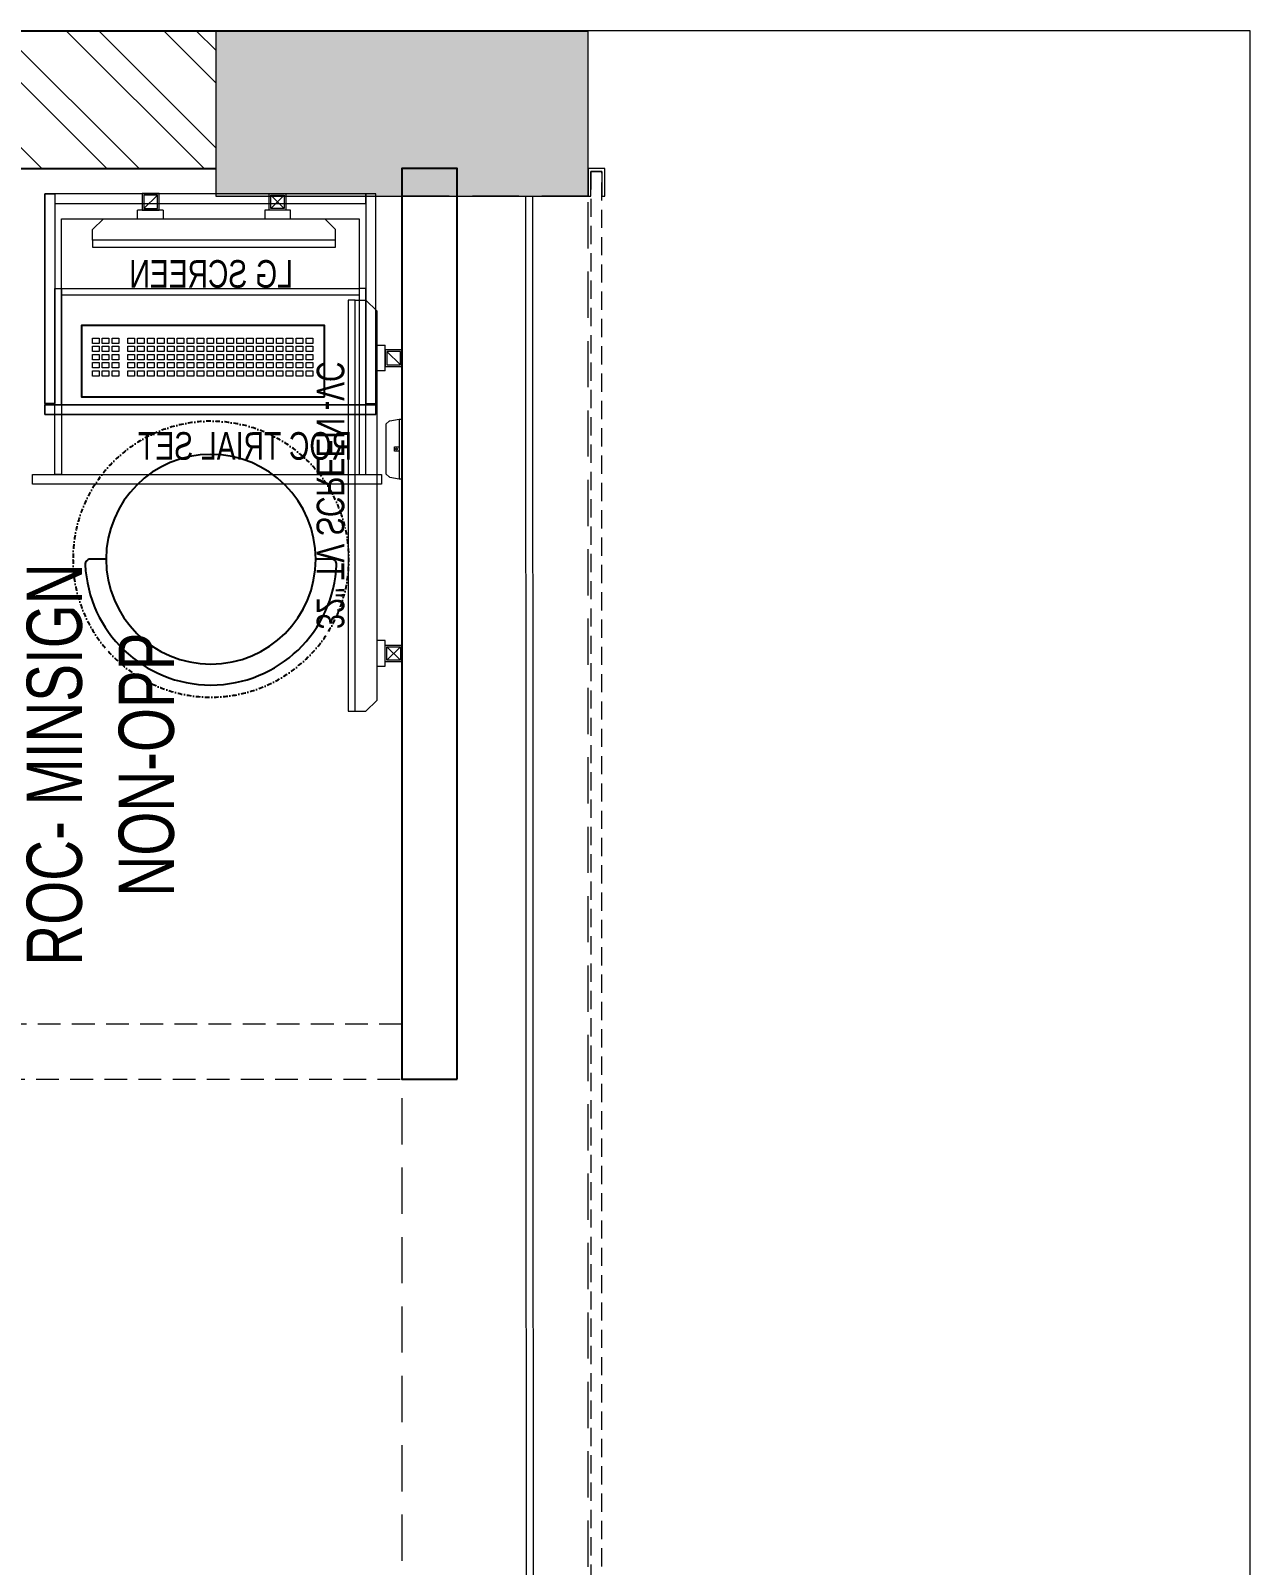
# Model space of a CAD drawing. Header units: feet. Extents: x 9008778 to 9018578, y -5942756 to -5933653.
# Drawn here: x 9016367 to 9018578, y -5936434 to -5933653 of the extents above; entities that cross this region are included whole.
import ezdxf

# ---------------------------------------------------------------- set-up
doc = ezdxf.new("R2010")
doc.units = ezdxf.units.FT
doc.header["$LTSCALE"] = 33
doc.header["$MEASUREMENT"] = 0
for name, pattern in [('a_p6_plan_L18$0$HIDDEN', [0.375, 0.25, -0.125]), ('DASHDOT2', [0.5, 0.25, -0.125, 0, -0.125]), ('HIDDEN', [9.525, 6.35, -3.175]), ('HIDDENX2', [0.75, 0.5, -0.25])]:
    doc.linetypes.add(name, pattern=pattern)
for name, color, linetype, lineweight in [('A-COL', 243, 'Continuous', 9), ('A-Glazing', 4, 'Continuous', 20), ('A-shutter', 8, 'Continuous', 18), ('beam', 90, 'Continuous', 9), ('column hatch', 5, 'Continuous', 0), ('Floor-Unit', 1, 'Continuous', 13), ('LENS-DIM', 252, 'Continuous', 5), ('LENS-FURNITURE', 13, 'Continuous', 9), ('LENS-PARTITION', 21, 'Continuous', 25), ('LENS-TEXT', 31, 'Continuous', 5), ('LENS_CURTAIN', 5, 'a_p6_plan_L18$0$HIDDEN', 9), ('LENS_DIMENSION', 193, 'Continuous', 0), ('LENS_PARTITION', 21, 'Continuous', 25), ('LK-EQPMT', 3, 'Continuous', 18), ('LN-ELEVATION-1', 81, 'Continuous', 25), ('LN-ELEVATION-2', 103, 'Continuous', 20), ('LN-HATCH', 251, 'Continuous', 0), ('rolling shutter', 1, 'Continuous', 5), ('TV', 92, 'Continuous', 18)]:
    doc.layers.add(name, color=color, linetype=linetype, lineweight=lineweight)
doc.layers.add('A-WALL', color=1, linetype='Continuous')
doc.styles.add('LK TXT', font='GILC____.TTF', dxfattribs={"height": 100})
doc.styles.get("Standard").update_dxf_attribs({"font": 'GILC____.TTF'})

# ---------------------------------------------------------------- blocks, each defined once
blk = doc.blocks.new('*U52')
at = {"layer": 'A-shutter', "color": 5, "linetype": 'HIDDENX2', "ltscale": 2}
blk.add_lwpolyline([(41038405.5, -1561544.2), (41038405.5, -1561564.2), (41041230.5, -1561564.2), (41041230.5, -1561544.2)], close=True, dxfattribs=at)
at = {"layer": 'A-shutter', "color": 5, "ltscale": 10}
blk.add_lwpolyline([(41041185.5, -1561539.2), (41041185.5, -1561544.2), (41041230.5, -1561544.2), (41041230.5, -1561564.2), (41041185.5, -1561564.2), (41041185.5, -1561569.2), (41041235.5, -1561569.2), (41041235.5, -1561539.2)], close=True, dxfattribs=at)
blk = doc.blocks.new('A$Cc7f33e8b')
at = {"layer": 'column hatch'}
h = blk.add_hatch(color=8, dxfattribs=at)
h.dxf.hatch_style = 1
h.paths.add_polyline_path([(2569.5, 6300.4), (2234.5, 6300.4), (2234.5, 5650.4), (2569.5, 5650.4)])
h.paths.add_polyline_path([(5559.5, 6300.4), (5259.5, 6300.4), (5259.5, 5660.4), (5559.5, 5660.4)])
h.paths.add_polyline_path([(5559.5, -1624.6), (5259.5, -1624.6), (5259.5, -2299.6), (5559.5, -2299.6)])
h.paths.add_polyline_path([(2524.5, -1624.6), (2224.5, -1624.6), (2224.5, -1844.6), (2224.5, -2299.6), (2524.5, -2299.6)])
h.paths.add_polyline_path([(29.4, 367.3), (-145.5, 193.8), (54.9, -12.3), (56.7, -14.1), (233.6, 161.5)])
h.paths.add_polyline_path([(376.1, 302.9), (173.9, 510.8), (29.4, 367.3), (233.6, 161.5)])
h.paths.add_polyline_path([(-1918.1, 2675.4), (-2363.1, 2675.4), (-2368.9, 2335.5), (-1923.9, 2335.5)])
at = {"layer": 'LN-HATCH'}
h = blk.add_hatch(dxfattribs=at)
h.set_pattern_fill('ANSI32', color=256, scale=333, angle=180)
h.set_pattern_definition([(225, (-8677490.58, 5279444.6), (88.2999593, -88.2999593), []), (225, (-8677549.45, 5279444.6), (88.2999593, -88.2999593), [])])
h.paths.add_polyline_path([(2234.5, 6050.4), (2234.5, 6300.4), (-2344.2, 6300.4), (-2345.5, 6050.4)])
h.paths.add_polyline_path([(5259.5, 6050.4), (5259.5, 6300.4), (2569.5, 6300.4), (2569.5, 6050.4)])
h.paths.add_polyline_path([(5309.5, -1624.6), (5559.5, -1624.6), (5559.5, 5660.4), (5309.5, 5660.4)])
at = {"layer": 'A-COL'}
for p, q in [((5559.5, -1624.6), (5259.5, -1624.6)), ((5259.5, -1624.6), (5259.5, -2299.6)), ((5259.5, -2299.6), (5559.5, -2299.6))]:
    blk.add_line(p, q, dxfattribs=at)
at = {"layer": 'A-Glazing'}
blk.add_lwpolyline([(2524.5, -2187.8), (5259.5, -2186.5), (5259.5, -2198.5), (2524.5, -2199.8)], close=True, dxfattribs=at)
at = {"layer": 'A-WALL'}
for p, q in [((5559.5, 6300.4), (5559.5, -2299.6)), ((5309.5, 5660.4), (5309.5, -1624.6))]:
    blk.add_line(p, q, dxfattribs=at)
at = {"layer": 'beam', "linetype": 'HIDDEN', "ltscale": 0.4}
blk.add_lwpolyline([(5259.5, -1962.1), (2524.5, -1962.1), (2524.5, -2299.6), (5259.5, -2299.3)], close=True, dxfattribs=at)
at = {"layer": 'rolling shutter'}
blk.add_blockref('*U52', (-41035925.9, 1559239.6), dxfattribs=at)
blk = doc.blocks.new('TRIAL SET ROC')
at = {"layer": 'LENS-DIM', "ltscale": 0.5}
for points in [[(-400.4, -364.3), (-430.4, -364.3)], [(169.6, -364.3), (139.6, -364.3)]]:
    blk.add_lwpolyline(points, dxfattribs=at)
at = {"layer": 'LENS-FURNITURE'}
blk.add_lwpolyline([(-430.4, 18), (169.6, 18), (169.6, -382.3), (-430.4, -382.3)], close=True, dxfattribs=at)
at = {"layer": 'LENS-FURNITURE', "color": 146}
for points in [[(-412.4, -153.6), (-400.4, -153.6), (-400.4, -490.6), (-412.4, -490.6)], [(139.6, -153.6), (-400.4, -153.6), (-400.4, -165.6), (139.6, -165.6)], [(151.6, -153.6), (139.6, -153.6), (139.6, -490.6), (151.6, -490.6)], [(192.1, -490.6), (-440.9, -490.6), (-440.9, -508.6), (192.1, -508.6)]]:
    blk.add_lwpolyline(points, close=True, dxfattribs=at)
at = {"layer": 'LN-ELEVATION-2'}
for points in [[(-430.4, 18), (-412.4, 18), (-412.4, -362.3), (-430.4, -362.3)], [(-412.4, 18), (151.6, 18), (151.6, 0), (-412.4, 0)], [(169.6, 18), (151.6, 18), (151.6, -362.3), (169.6, -362.3)], [(169.6, -364.3), (-430.4, -364.3), (-430.4, -382.3), (169.6, -382.3)], [(169.6, -382.3), (-430.4, -382.3), (-430.4, -364.3), (169.6, -364.3)]]:
    blk.add_lwpolyline(points, close=True, dxfattribs=at)
at = {"layer": 'LN-ELEVATION-2', "linetype": 'HIDDEN', "ltscale": 100}
blk.add_lwpolyline([(-400.4, -364.3), (139.6, -364.3), (139.6, -27.4), (-400.4, -27.4)], close=True, dxfattribs=at)
at = {"insert": (-386.9, -414.1), "char_height": 50, "attachment_point": 1}
blk.add_mtext_dynamic_manual_height_columns('ROC TRIAL SET', width=625.228, gutter_width=500, heights=[0], dxfattribs=at)
blk = doc.blocks.new('*U25')
at = {"layer": 'LK-EQPMT', "ltscale": 12}
blk.add_lwpolyline([(6, 4.9), (-6, 4.9), (-6, -4.9), (6, -4.9)], close=True, dxfattribs=at)
blk = doc.blocks.new('*U26')
at = {"color": 0, "linetype": 'ByBlock', "lineweight": -2}
for p in [(0, 0), (18, 0), (35.9, 0), (53.9, 0), (71.8, 0), (89.8, 0), (107.8, 0), (125.7, 0), (143.7, 0), (161.6, 0), (179.6, 0), (197.6, 0), (215.5, 0), (233.5, 0), (251.4, 0), (269.4, 0), (287.4, 0), (305.3, 0), (323.3, 0), (0, -14.7), (0, -29.5), (18, -14.7), (18, -29.5), (35.9, -14.7), (35.9, -29.5), (53.9, -14.7), (53.9, -29.5), (71.8, -14.7), (71.8, -29.5), (89.8, -14.7), (89.8, -29.5), (107.8, -14.7), (107.8, -29.5), (125.7, -14.7), (125.7, -29.5), (143.7, -14.7), (143.7, -29.5), (161.6, -14.7), (161.6, -29.5), (179.6, -14.7), (179.6, -29.5), (197.6, -14.7), (197.6, -29.5), (215.5, -14.7), (215.5, -29.5), (233.5, -14.7), (233.5, -29.5), (251.4, -14.7), (251.4, -29.5), (269.4, -14.7), (269.4, -29.5), (287.4, -14.7), (287.4, -29.5), (305.3, -14.7), (305.3, -29.5), (323.3, -14.7), (323.3, -29.5), (0, -44.2), (0, -59), (18, -44.2), (18, -59), (35.9, -44.2), (35.9, -59), (53.9, -44.2), (53.9, -59), (71.8, -44.2), (71.8, -59), (89.8, -44.2), (89.8, -59), (107.8, -44.2), (107.8, -59), (125.7, -44.2), (125.7, -59), (143.7, -44.2), (143.7, -59), (161.6, -44.2), (161.6, -59), (179.6, -44.2), (179.6, -59), (197.6, -44.2), (197.6, -59), (215.5, -44.2), (215.5, -59), (233.5, -44.2), (233.5, -59), (251.4, -44.2), (251.4, -59), (269.4, -44.2), (269.4, -59), (287.4, -44.2), (287.4, -59), (305.3, -44.2), (305.3, -59), (323.3, -44.2), (323.3, -59)]:
    blk.add_blockref('*U25', p, dxfattribs=at)
blk = doc.blocks.new('*U23')
at = {"layer": 'LK-EQPMT', "ltscale": 12}
blk.add_lwpolyline([(6, 4.9), (-6, 4.9), (-6, -4.9), (6, -4.9)], close=True, dxfattribs=at)
blk = doc.blocks.new('*U24')
at = {"color": 0, "linetype": 'ByBlock', "lineweight": -2}
for p in [(0, 0), (18, 0), (35.9, 0), (0, -14.7), (0, -29.5), (18, -14.7), (18, -29.5), (35.9, -14.7), (35.9, -29.5), (0, -44.2), (0, -59), (18, -44.2), (18, -59), (35.9, -44.2), (35.9, -59)]:
    blk.add_blockref('*U23', p, dxfattribs=at)
blk = doc.blocks.new('*U15')
at = {"ltscale": 12}
blk.add_lwpolyline([(8, 0), (8, 129.1), (448, 129.1), (448, 0)], close=True, dxfattribs=at)
for name, p in [('*U26', (35.2, 101.6)), ('*U24', (386.6, 101.6))]:
    blk.add_blockref(name, p)
blk = doc.blocks.new('CLINIC SCREEN')
at = {"layer": 'TV'}
for p, q in [((-103.1, 42.9), (-127.4, 18.6)), ((-127.4, 42.9), (-103.1, 18.6)), ((102.7, 42.9), (127, 18.6))]:
    blk.add_line(p, q, dxfattribs=at)
at = {"layer": 'TV', "ltscale": 12}
for p, q in [((-220, -19.4), (-200.6, 0)), ((200.6, 0), (-200.6, 0)), ((-138.5, 0), (-138.5, 15.5)), ((-138.5, 15.5), (-92, 15.5)), ((-92, 15.5), (-92, 0)), ((92, 15.5), (92, 0)), ((92, 15.5), (138.5, 15.5)), ((138.5, 0), (138.5, 15.5)), ((220, -19.4), (200.6, 0)), ((-220, -38.8), (-220, -19.4)), ((220, -38.8), (220, -19.4))]:
    blk.add_line(p, q, dxfattribs=at)
at = {"layer": 'TV'}
for points in [[(-130.4, 15.5), (-100.1, 15.5), (-100.1, 45.9), (-130.4, 45.9)], [(-127.4, 18.6), (-103.1, 18.6), (-103.1, 42.9), (-127.4, 42.9)], [(130, 15.5), (99.7, 15.5), (99.7, 45.9), (130, 45.9)], [(127, 18.6), (102.7, 18.6), (102.7, 42.9), (127, 42.9)]]:
    blk.add_lwpolyline(points, close=True, dxfattribs=at)
at = {"layer": 'TV', "ltscale": 12}
blk.add_lwpolyline([(-220, -51.7), (-220, -38.8), (220, -38.8), (220, -51.7)], close=True, dxfattribs=at)
at = {"layer": 'Floor-Unit', "color": 0, "ltscale": 2, "insert": (5.2, -100.4), "char_height": 50, "attachment_point": 5}
blk.add_mtext_dynamic_manual_height_columns('LG SCREEN', width=466.48, gutter_width=12.5, heights=[0], dxfattribs=at)
blk = doc.blocks.new('DOCTOR STOOL')
at = {"layer": 'LN-ELEVATION-1', "ltscale": 100}
blk.add_lwpolyline([(228, 37.8), (228, 9.1, -0.426474), (218.5, 0, -0.959166), (218.5, 455.6, -0.426474), (228, 446.5), (228, 417.8)], format="xyb", dxfattribs=at)
at = {"layer": 'LN-ELEVATION-1', "linetype": 'DASHDOT2'}
blk.add_circle((228, 227.8), 250, dxfattribs=at)
at = {"layer": 'LN-ELEVATION-1', "ltscale": 100}
blk.add_circle((228, 227.8), 190, dxfattribs=at)
blk = doc.blocks.new('32INCH VC FOR CLINIC')
at = {"layer": 'LK-EQPMT'}
for p, q in [((116.9, 152.6), (92.6, 128.3)), ((92.6, 152.6), (116.9, 128.3)), ((627.7, 152.6), (652, 128.3))]:
    blk.add_line(p, q, dxfattribs=at)
at = {"layer": 'LK-EQPMT', "ltscale": 12}
for p, q in [((81.5, 109.7), (81.5, 125.2)), ((81.5, 125.2), (128, 125.2)), ((128, 125.2), (128, 109.7)), ((617, 125.2), (617, 109.7)), ((617, 125.2), (663.5, 125.2)), ((663.5, 109.7), (663.5, 125.2)), ((0, 90.3), (19.4, 109.7)), ((0, 70.9), (0, 90.3)), ((725.6, 109.7), (19.4, 109.7)), ((745, 90.3), (725.6, 109.7)), ((745, 70.9), (745, 90.3))]:
    blk.add_line(p, q, dxfattribs=at)
at = {"layer": 'LK-EQPMT'}
for points in [[(89.6, 125.2), (119.9, 125.2), (119.9, 155.6), (89.6, 155.6)], [(92.6, 128.3), (116.9, 128.3), (116.9, 152.6), (92.6, 152.6)], [(655, 125.2), (624.7, 125.2), (624.7, 155.6), (655, 155.6)], [(652, 128.3), (627.7, 128.3), (627.7, 152.6), (652, 152.6)]]:
    blk.add_lwpolyline(points, close=True, dxfattribs=at)
at = {"layer": 'LK-EQPMT', "ltscale": 12}
blk.add_lwpolyline([(0, 58), (0, 70.9), (745, 70.9), (745, 58)], close=True, dxfattribs=at)
at = {"layer": 'LENS-TEXT', "color": 0, "ltscale": 2, "insert": (391.2, 25.6), "char_height": 50, "attachment_point": 5}
blk.add_mtext_dynamic_manual_height_columns('32" TV SCREEN -VC', width=466.48, gutter_width=12.5, heights=[0], dxfattribs=at)
blk = doc.blocks.new('A$C142a10c7')
at = {"color": 7, "linetype": 'Continuous', "lineweight": 0}
for p, q in [((8.7, 28.4), (3.6, 23.4)), ((99.8, 28.4), (104.9, 23.4)), ((3, 22.3), (0, 5)), ((0, 5), (0, 0)), ((50.7, 5), (57.7, 5)), ((58.2, 5), (63, 5)), ((105.4, 22.3), (108.5, 5)), ((108.5, 5), (108.5, 0))]:
    blk.add_line(p, q, dxfattribs=at)
for points in [[(10.1, 29), (10.1, 29), (10.2, 29), (10.5, 29), (10.8, 29), (11.1, 29), (11.6, 29), (12.1, 29), (12.8, 29), (13.5, 29), (14.2, 29), (15.1, 29), (16, 29), (17, 29), (18.1, 29), (19.2, 29), (20.4, 29), (21.7, 29), (23, 29), (24.4, 29), (25.8, 29), (27.3, 29), (28.8, 29), (30.3, 29), (31.9, 29), (33.5, 29), (35.2, 29), (36.9, 29), (38.6, 29), (40.3, 29), (42, 29), (43.8, 29), (45.5, 29), (63, 29), (64.7, 29), (66.5, 29), (68.2, 29), (69.9, 29), (71.6, 29), (73.3, 29), (74.9, 29), (76.5, 29), (78.1, 29), (79.7, 29), (81.2, 29), (82.7, 29), (84.1, 29), (85.5, 29), (86.8, 29), (88, 29), (89.2, 29), (90.4, 29), (91.4, 29), (92.5, 29), (93.4, 29), (94.2, 29), (95, 29), (95.7, 29), (96.4, 29), (96.9, 29), (97.3, 29), (97.7, 29), (98, 29), (98.3, 29), (98.4, 29), (98.4, 29)], [(0, 5), (0, 5), (0.2, 5), (0.4, 5), (0.7, 5), (1, 5), (1.5, 5), (2, 5), (2.6, 5), (3.3, 5), (4, 5), (4.9, 5), (5.8, 5), (6.8, 5), (7.8, 5), (8.9, 5), (10.1, 5), (11.3, 5), (12.7, 5), (14, 5), (15.4, 5), (16.9, 5), (18.4, 5), (20, 5), (21.6, 5), (23.3, 5), (25, 5), (26.8, 5), (28.5, 5), (30.3, 5), (32.2, 5), (34, 5), (35.9, 5), (37.8, 5), (39.7, 5), (41.6, 5), (43.6, 5), (45.5, 5)], [(0, 5), (0, 5), (0.2, 5), (0.4, 5), (0.7, 5), (1, 5), (1.5, 5), (2, 5), (2.6, 5), (3.3, 5), (4, 5), (4.9, 5), (5.8, 5), (6.8, 5), (7.8, 5), (8.9, 5), (10.1, 5), (11.3, 5), (12.7, 5), (14, 5), (15.4, 5), (16.9, 5), (18.4, 5), (20, 5), (21.6, 5), (23.3, 5), (25, 5), (26.8, 5), (28.5, 5), (30.3, 5), (32.2, 5), (34, 5), (35.9, 5), (37.8, 5), (39.7, 5), (41.6, 5), (43.6, 5), (45.5, 5), (50.2, 5)], [(0, 0), (0, 0), (0.2, 0), (0.4, 0), (0.7, 0), (1, 0), (1.5, 0), (2, 0), (2.6, 0), (3.3, 0), (4, 0), (4.9, 0), (5.8, 0), (6.8, 0), (7.8, 0), (8.9, 0), (10.1, 0), (11.3, 0), (12.7, 0), (14, 0), (15.4, 0), (16.9, 0), (18.4, 0), (20, 0), (21.6, 0), (23.3, 0), (25, 0), (26.8, 0), (28.5, 0), (30.3, 0), (32.2, 0), (34, 0), (35.9, 0), (37.8, 0), (39.7, 0), (41.6, 0), (43.6, 0), (45.5, 0)], [(45.5, 5), (63, 5), (64.9, 5), (66.8, 5), (68.8, 5), (70.7, 5), (72.6, 5), (74.4, 5), (76.3, 5), (78.1, 5), (79.9, 5), (81.7, 5), (83.5, 5), (85.2, 5), (86.8, 5), (88.5, 5), (90, 5), (91.6, 5), (93, 5), (94.5, 5), (95.8, 5), (97.1, 5), (98.4, 5), (99.6, 5), (100.7, 5), (101.7, 5), (102.7, 5), (103.6, 5), (104.4, 5), (105.2, 5), (105.9, 5), (106.5, 5), (107, 5), (107.5, 5), (107.8, 5), (108.1, 5), (108.3, 5), (108.4, 5), (108.5, 5)], [(45.5, 0), (63, 0), (64.9, 0), (66.8, 0), (68.8, 0), (70.7, 0), (72.6, 0), (74.4, 0), (76.3, 0), (78.1, 0), (79.9, 0), (81.7, 0), (83.5, 0), (85.2, 0), (86.8, 0), (88.5, 0), (90, 0), (91.6, 0), (93, 0), (94.5, 0), (95.8, 0), (97.1, 0), (98.4, 0), (99.6, 0), (100.7, 0), (101.7, 0), (102.7, 0), (103.6, 0), (104.4, 0), (105.2, 0), (105.9, 0), (106.5, 0), (107, 0), (107.5, 0), (107.8, 0), (108.1, 0), (108.3, 0), (108.4, 0), (108.5, 0)], [(58.2, 5), (58.2, 13.4), (50.2, 13.4), (50.2, 5)], [(63, 5), (64.9, 5), (66.8, 5), (68.8, 5), (70.7, 5), (72.6, 5), (74.4, 5), (76.3, 5), (78.1, 5), (79.9, 5), (81.7, 5), (83.5, 5), (85.2, 5), (86.8, 5), (88.5, 5), (90, 5), (91.6, 5), (93, 5), (94.5, 5), (95.8, 5), (97.1, 5), (98.4, 5), (99.6, 5), (100.7, 5), (101.7, 5), (102.7, 5), (103.6, 5), (104.4, 5), (105.2, 5), (105.9, 5), (106.5, 5), (107, 5), (107.5, 5), (107.8, 5), (108.1, 5), (108.3, 5), (108.4, 5), (108.5, 5)]]:
    blk.add_lwpolyline(points, dxfattribs=at)
for points in [[(10.1, 29), (9.5, 29), (9, 28.8), (8.7, 28.4)], [(99.8, 28.4), (99.5, 28.8), (99, 29), (98.4, 29)], [(3.6, 23.4), (3.3, 23.1), (3.1, 22.7), (3.1, 22.3)], [(54.2, 11.6), (53.4, 11.6), (52.6, 10.9), (52.6, 10)], [(52.6, 10), (52.6, 9.1), (53.4, 8.4), (54.2, 8.4)], [(55.8, 10), (55.8, 10.9), (55.1, 11.6), (54.2, 11.6)], [(54.2, 8.4), (55.1, 8.4), (55.8, 9.1), (55.8, 10)], [(105.4, 22.3), (105.4, 22.7), (105.2, 23.1), (104.9, 23.4)]]:
    blk.add_open_spline(points, degree=3, dxfattribs=at)

msp = doc.modelspace()

# ---------------------------------------------------------------- linework, layer by layer
at = {"layer": 'LENS-PARTITION'}
msp.add_lwpolyline([(9017140.4, -5935552.8), (9017140.4, -5933902.8), (9017040.4, -5933902.8), (9017040.4, -5935552.8)], close=True, dxfattribs=at)
at = {"layer": 'LENS_CURTAIN', "ltscale": 5}
msp.add_lwpolyline([(9017040.4, -5935452.8), (9016315.4, -5935452.8), (9016315.4, -5935552.8), (9017040.4, -5935552.8)], close=True, dxfattribs=at)
at = {"layer": 'LENS_DIMENSION'}
msp.add_lwpolyline([(9008777.9, -5942756.5), (9013261.7, -5942756.5), (9018577.9, -5937488), (9018577.9, -5933652.8), (9008777.9, -5933652.8)], close=True, dxfattribs=at)

# ---------------------------------------------------------------- block references
at = {"xscale": -1}
for name, p in [('TRIAL SET ROC', (9016562.6, -5933966.2)), ('*U15', (9016907.8, -5934316.4))]:
    msp.add_blockref(name, p, dxfattribs=at)
for name, p, rotation in [('32INCH VC FOR CLINIC', (9016884.8, -5934886.1), 270), ('A$C142a10c7', (9017040.4, -5934356.6), 90)]:
    msp.add_blockref(name, p, dxfattribs=dict(at, rotation=rotation))
at = {"layer": 'LENS-DIM', "color": 2, "rotation": 90}
msp.add_blockref('A$Cc7f33e8b', (9015078.3, -5939212.3), dxfattribs=at)
at = {"layer": 'LENS-FURNITURE', "xscale": -1, "rotation": 270}
msp.add_blockref('DOCTOR STOOL', (9016466.3, -5934838.5), dxfattribs=at)
at = {"layer": 'LENS_PARTITION', "xscale": -1}
msp.add_blockref('CLINIC SCREEN', (9016699.7, -5933993.5), dxfattribs=at)

# ---------------------------------------------------------------- texts
at = {"layer": 'LENS-TEXT', "color": 0, "linetype": 'Continuous', "ltscale": 3, "insert": (9016327.6, -5934982.6), "char_height": 100, "attachment_point": 5, "rotation": 90, "style": 'LK TXT'}
msp.add_mtext_dynamic_manual_height_columns('CLINIC COMPACT ROC- MINSIGN\\PNON-OPP', width=730.507, gutter_width=1, heights=[0], dxfattribs=at)

doc.saveas('drawing.dxf')
